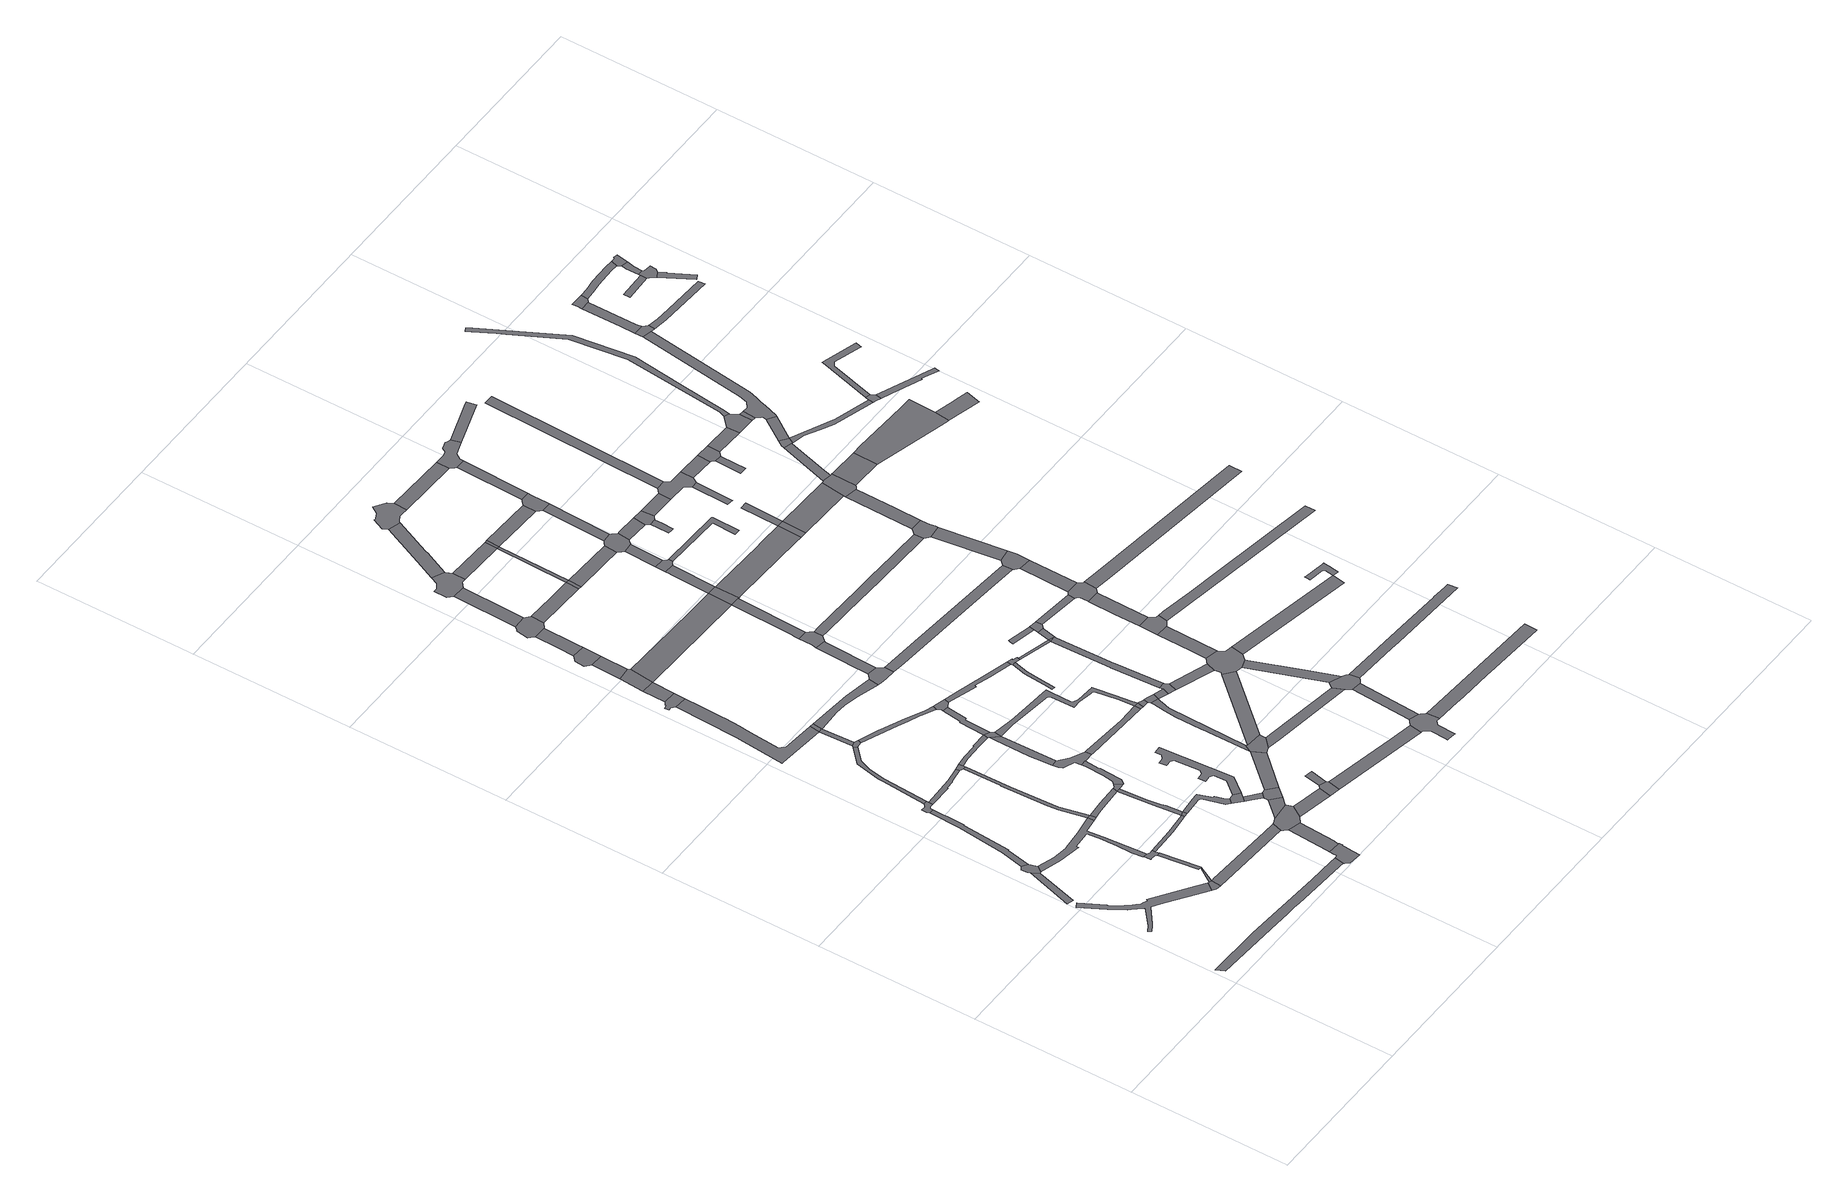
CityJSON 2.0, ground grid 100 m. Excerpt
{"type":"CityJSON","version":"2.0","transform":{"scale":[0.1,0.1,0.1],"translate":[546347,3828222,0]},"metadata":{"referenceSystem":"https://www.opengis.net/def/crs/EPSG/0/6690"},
"CityObjects":{
"road1":{"type":"Road","attributes":{"RoadStructureAttribute.sectionType":"1"},"geometry":[{"type":"MultiSurface","lod":"1","boundaries":[[[0,1,2,3,4]]]}]},
"road2":{"type":"Road","attributes":{"RoadStructureAttribute.sectionType":"1"},"geometry":[{"type":"MultiSurface","lod":"1","boundaries":[[[5,6,7,8,9,10,11,12,13,14,15,16,17,18,19,20,21,22,23,24,25,26,27,28,29,30,31,32,33,34,35,36,37,38,39,40,41,42,43,44]]]}]},
"road3":{"type":"Road","geometry":[{"type":"MultiSurface","lod":"1","boundaries":[[[45,46,47,0,4,48,49,50]]]}]},
"road4":{"type":"Road","attributes":{"RoadStructureAttribute.sectionType":"1"},"geometry":[{"type":"MultiSurface","lod":"1","boundaries":[[[51,52,53,54,55,56,57,58,59,60,61,62,63,64,65,66]]]}]},
"road5":{"type":"Road","attributes":{"RoadStructureAttribute.sectionType":"1"},"geometry":[{"type":"MultiSurface","lod":"1","boundaries":[[[67,68,69,45,50,70,71,72,73,74,75,76,77]]]}]},
"road6":{"type":"Road","geometry":[{"type":"MultiSurface","lod":"1","boundaries":[[[78,44,43,79,80,81,82]]]}]},
"road7":{"type":"Road","attributes":{"RoadStructureAttribute.sectionType":"1"},"geometry":[{"type":"MultiSurface","lod":"1","boundaries":[[[83,84,85,86,87,49,48,88,89,90,91,92,93,94,95,96,97,98,99,100,101,102,103]]]}]},
"road8":{"type":"Road","attributes":{"RoadStructureAttribute.sectionType":"1"},"geometry":[{"type":"MultiSurface","lod":"1","boundaries":[[[104,105,106,107,108,109,110,111,82,81]]]}]},
"road9":{"type":"Road","geometry":[{"type":"MultiSurface","lod":"1","boundaries":[[[112,113,114,115,116,117,67,77,118,119,120,121,122]]]}]},
"road10":{"type":"Road","geometry":[{"type":"MultiSurface","lod":"1","boundaries":[[[98,123,124,125,126,108,107,127,128,129,99]]]}]},
"road11":{"type":"Road","attributes":{"RoadStructureAttribute.sectionType":"1"},"geometry":[{"type":"MultiSurface","lod":"1","boundaries":[[[130,131,132,81,80,133,134,135,136]]]}]},
"road12":{"type":"Road","attributes":{"RoadStructureAttribute.sectionType":"1"},"geometry":[{"type":"MultiSurface","lod":"1","boundaries":[[[137,138,121,120,139,140,141,142,143]]]}]},
"road13":{"type":"Road","attributes":{"RoadStructureAttribute.sectionType":"1"},"geometry":[{"type":"MultiSurface","lod":"1","boundaries":[[[144,145,146,147,148,112,122,149,150,151,152]]]}]},
"road14":{"type":"Road","geometry":[{"type":"MultiSurface","lod":"1","boundaries":[[[103,102,153,154]]]}]},
"road15":{"type":"Road","attributes":{"RoadStructureAttribute.sectionType":"1"},"geometry":[{"type":"MultiSurface","lod":"1","boundaries":[[[155,156,128,127,157,158,159]]]}]},
"road16":{"type":"Road","attributes":{"RoadStructureAttribute.sectionType":"1"},"geometry":[{"type":"MultiSurface","lod":"1","boundaries":[[[160,161,162,163,164,165,166,167,103,154]]]}]},
"road17":{"type":"Road","geometry":[{"type":"MultiSurface","lod":"1","boundaries":[[[168,169,170,171,66,65,172,173,174,175,176,177,178,179,180]]]}]},
"road18":{"type":"Road","attributes":{"RoadStructureAttribute.sectionType":"1"},"geometry":[{"type":"MultiSurface","lod":"1","boundaries":[[[181,182,154,153,183,184,185]]]}]},
"road19":{"type":"Road","geometry":[{"type":"MultiSurface","lod":"1","boundaries":[[[186,137,143,163,162,187]]]}]},
"road20":{"type":"Road","attributes":{"RoadStructureAttribute.sectionType":"1"},"geometry":[{"type":"MultiSurface","lod":"1","boundaries":[[[188,189,190,191,192,193,194,195,196,197,198,199,200,201,202,203,204,205,206,207,208]]]}]},
"road21":{"type":"Road","geometry":[{"type":"MultiSurface","lod":"1","boundaries":[[[209,210,211,144,152,212,213]]]}]},
"road22":{"type":"Road","geometry":[{"type":"MultiSurface","lod":"1","boundaries":[[[214,155,159,215]]]}]},
"road23":{"type":"Road","geometry":[{"type":"MultiSurface","lod":"1","boundaries":[[[216,217,218,219,220,221,188,208,222]]]}]},
"road24":{"type":"Road","attributes":{"RoadStructureAttribute.sectionType":"1"},"geometry":[{"type":"MultiSurface","lod":"1","boundaries":[[[194,211,210,223]]]}]},
"road25":{"type":"Road","attributes":{"RoadStructureAttribute.sectionType":"1"},"geometry":[{"type":"MultiSurface","lod":"1","boundaries":[[[224,225,226,227,185,228,229,155,214]]]}]},
"road26":{"type":"Road","attributes":{"RoadStructureAttribute.sectionType":"1"},"geometry":[{"type":"MultiSurface","lod":"1","boundaries":[[[230,231,232,168,180,233,234,235]]]}]},
"road27":{"type":"Road","geometry":[{"type":"MultiSurface","lod":"1","boundaries":[[[195,194,223,236]]]}]},
"road28":{"type":"Road","attributes":{"RoadStructureAttribute.sectionType":"1"},"geometry":[{"type":"MultiSurface","lod":"1","boundaries":[[[237,216,222,238]]]}]},
"road29":{"type":"Road","attributes":{"RoadStructureAttribute.sectionType":"1"},"geometry":[{"type":"MultiSurface","lod":"1","boundaries":[[[239,240,241,242,243,244,245,214,215,246,247,248,249,250,251,252]]]}]},
"road30":{"type":"Road","geometry":[{"type":"MultiSurface","lod":"1","boundaries":[[[253,254,181,185,227,255,256]]]}]},
"road31":{"type":"Road","geometry":[{"type":"MultiSurface","lod":"1","boundaries":[[[257,258,259,237,238,260]]]}]},
"road32":{"type":"Road","geometry":[{"type":"MultiSurface","lod":"1","boundaries":[[[261,262,263,264,136,135,265,230,235,266,267,268]]]}]},
"road33":{"type":"Road","attributes":{"RoadStructureAttribute.sectionType":"1"},"geometry":[{"type":"MultiSurface","lod":"1","boundaries":[[[269,270,271,272,186,187,273,274,275]]]}]},
"road34":{"type":"Road","attributes":{"RoadStructureAttribute.sectionType":"1"},"geometry":[{"type":"MultiSurface","lod":"1","boundaries":[[[276,277,278,279,280,281,282,283,284,285,253,256]]]}]},
"road35":{"type":"Road","attributes":{"RoadStructureAttribute.sectionType":"1"},"geometry":[{"type":"MultiSurface","lod":"1","boundaries":[[[286,259,258,287]]]}]},
"road36":{"type":"Road","geometry":[{"type":"MultiSurface","lod":"1","boundaries":[[[288,252,251,289,290,291,292]]]}]},
"road37":{"type":"Road","attributes":{"RoadStructureAttribute.sectionType":"1"},"geometry":[{"type":"MultiSurface","lod":"1","boundaries":[[[293,262,261,294,295]]]}]},
"road38":{"type":"Road","geometry":[{"type":"MultiSurface","lod":"1","boundaries":[[[296,297,298,286,287,299]]]}]},
"road39":{"type":"Road","attributes":{"RoadStructureAttribute.sectionType":"1"},"geometry":[{"type":"MultiSurface","lod":"1","boundaries":[[[300,301,302,303,213,212,304,305,306,307,308,309]]]}]},
"road40":{"type":"Road","geometry":[{"type":"MultiSurface","lod":"1","boundaries":[[[310,311,312,313,314,315,316,317,282,281,318,319,320]]]}]},
"road41":{"type":"Road","attributes":{"RoadStructureAttribute.sectionType":"1"},"geometry":[{"type":"MultiSurface","lod":"1","boundaries":[[[321,322,323,324,312,311,325]]]}]},
"road42":{"type":"Road","attributes":{"RoadStructureAttribute.sectionType":"1"},"geometry":[{"type":"MultiSurface","lod":"1","boundaries":[[[291,290,326,327,328]]]}]},
"road43":{"type":"Road","attributes":{"RoadStructureAttribute.sectionType":"1"},"geometry":[{"type":"MultiSurface","lod":"1","boundaries":[[[329,236,223,330,331,332,333,334,335,336,337]]]}]},
"road44":{"type":"Road","geometry":[{"type":"MultiSurface","lod":"1","boundaries":[[[269,275,321,325,338,339,340,341]]]}]},
"road45":{"type":"Road","attributes":{"RoadStructureAttribute.sectionType":"1"},"geometry":[{"type":"MultiSurface","lod":"1","boundaries":[[[342,343,296,299,344,345,346]]]}]},
"road46":{"type":"Road","attributes":{"RoadStructureAttribute.sectionType":"1"},"geometry":[{"type":"MultiSurface","lod":"1","boundaries":[[[347,268,267,348,349]]]}]},
"road47":{"type":"Road","geometry":[{"type":"MultiSurface","lod":"1","boundaries":[[[350,351,328,327,352,293,295,353]]]}]},
"road48":{"type":"Road","attributes":{"RoadStructureAttribute.sectionType":"1"},"geometry":[{"type":"MultiSurface","lod":"1","boundaries":[[[354,355,356,269,341,357,358,359]]]}]},
"road49":{"type":"Road","geometry":[{"type":"MultiSurface","lod":"1","boundaries":[[[360,361,362,363,364,365,342,346,366,367]]]}]},
"road50":{"type":"Road","attributes":{"RoadStructureAttribute.sectionType":"1"},"geometry":[{"type":"MultiSurface","lod":"1","boundaries":[[[368,369,370,371,372,373,374,375,376,377,378,379,380,381,382,383,288,292]]]}]},
"road51":{"type":"Road","geometry":[{"type":"MultiSurface","lod":"1","boundaries":[[[384,349,348,385,386,387]]]}]},
"road52":{"type":"Road","geometry":[{"type":"MultiSurface","lod":"1","boundaries":[[[388,389,309,308,390,354,359,391,392]]]}]},
"road53":{"type":"Road","attributes":{"RoadStructureAttribute.sectionType":"1"},"geometry":[{"type":"MultiSurface","lod":"1","boundaries":[[[393,361,360,394,395]]]}]},
"road54":{"type":"Road","attributes":{"RoadStructureAttribute.sectionType":"1"},"geometry":[{"type":"MultiSurface","lod":"1","boundaries":[[[396,397,350,353,398]]]}]},
"road55":{"type":"Road","geometry":[{"type":"MultiSurface","lod":"1","boundaries":[[[399,400,401,384,387]]]}]},
"road56":{"type":"Road","attributes":{"function":"3","RoadStructureAttribute.sectionType":"1"},"geometry":[{"type":"MultiSurface","lod":"1","boundaries":[[[402,403,404,260,238,405,406,407,408]]]}]},
"road57":{"type":"Road","attributes":{"RoadStructureAttribute.sectionType":"1"},"geometry":[{"type":"MultiSurface","lod":"1","boundaries":[[[409,410,320,319,411,412,413]]]}]},
"road58":{"type":"Road","attributes":{"RoadStructureAttribute.sectionType":"1"},"geometry":[{"type":"MultiSurface","lod":"1","boundaries":[[[414,415,416,417,418,419,420,421,422,423,424,425,426,427,428,429,430,431,432,338,325,433,434,435,436,437,438,439,440,441,413,442]]]}]},
"road59":{"type":"Road","geometry":[{"type":"MultiSurface","lod":"1","boundaries":[[[443,444,445,446,447,393,395,448,449,450,451]]]}]},
"road60":{"type":"Road","geometry":[{"type":"MultiSurface","lod":"1","boundaries":[[[452,453,454,337,336,455,456,457,458,459,460,461,462]]]}]},
"road61":{"type":"Road","attributes":{"RoadStructureAttribute.sectionType":"1"},"geometry":[{"type":"MultiSurface","lod":"1","boundaries":[[[463,464,465,367,366,466,467]]]}]},
"road62":{"type":"Road","attributes":{"RoadStructureAttribute.sectionType":"1"},"geometry":[{"type":"MultiSurface","lod":"1","boundaries":[[[468,469,470,471,472,452,462,473,474]]]}]},
"road63":{"type":"Road","geometry":[{"type":"MultiSurface","lod":"1","boundaries":[[[475,476,396,398,477,478,479,480,481,482,483]]]}]},
"road64":{"type":"Road","attributes":{"RoadStructureAttribute.sectionType":"1"},"geometry":[{"type":"MultiSurface","lod":"1","boundaries":[[[484,485,392,391,486,487,488,489,490]]]}]},
"road65":{"type":"Road","attributes":{"RoadStructureAttribute.sectionType":"1"},"geometry":[{"type":"MultiSurface","lod":"1","boundaries":[[[491,492,493,494,495,496,497,396,476,498,499,500,501]]]}]},
"road66":{"type":"Road","geometry":[{"type":"MultiSurface","lod":"1","boundaries":[[[502,503,468,474,504,505,506,507,508,509,510]]]}]},
"road67":{"type":"Road","attributes":{"RoadStructureAttribute.sectionType":"1"},"geometry":[{"type":"MultiSurface","lod":"1","boundaries":[[[511,386,385,512,513]]]}]},
"road68":{"type":"Road","geometry":[{"type":"MultiSurface","lod":"1","boundaries":[[[467,466,514,515]]]}]},
"road69":{"type":"Road","geometry":[{"type":"MultiSurface","lod":"1","boundaries":[[[413,412,516,442]]]}]},
"road70":{"type":"Road","attributes":{"RoadStructureAttribute.sectionType":"1"},"geometry":[{"type":"MultiSurface","lod":"1","boundaries":[[[517,518,443,451,519,520,521,522]]]}]},
"road71":{"type":"Road","attributes":{"RoadStructureAttribute.sectionType":"1"},"geometry":[{"type":"MultiSurface","lod":"1","boundaries":[[[523,450,449,524,525,526]]]}]},
"road72":{"type":"Road","attributes":{"RoadStructureAttribute.sectionType":"1"},"geometry":[{"type":"MultiSurface","lod":"1","boundaries":[[[527,442,516,528,529,530]]]}]},
"road73":{"type":"Road","attributes":{"RoadStructureAttribute.sectionType":"1"},"geometry":[{"type":"MultiSurface","lod":"1","boundaries":[[[531,532,533,534,535,536,537,538,539,540]]]}]},
"road74":{"type":"Road","attributes":{"RoadStructureAttribute.sectionType":"1"},"geometry":[{"type":"MultiSurface","lod":"1","boundaries":[[[407,541,542,502,510,543]]]}]},
"road75":{"type":"Road","geometry":[{"type":"MultiSurface","lod":"1","boundaries":[[[544,530,529,491,501,545]]]}]},
"road76":{"type":"Road","attributes":{"RoadStructureAttribute.sectionType":"1"},"geometry":[{"type":"MultiSurface","lod":"1","boundaries":[[[525,467,515,546]]]}]},
"road77":{"type":"Road","attributes":{"RoadStructureAttribute.sectionType":"1"},"geometry":[{"type":"MultiSurface","lod":"1","boundaries":[[[545,501,547,548]]]}]},
"road78":{"type":"Road","geometry":[{"type":"MultiSurface","lod":"1","boundaries":[[[549,550,551,490,489,540,539,552,553]]]}]},
"road79":{"type":"Road","attributes":{"RoadStructureAttribute.sectionType":"1"},"geometry":[{"type":"MultiSurface","lod":"1","boundaries":[[[554,483,482,555]]]}]},
"road80":{"type":"Road","geometry":[{"type":"MultiSurface","lod":"1","boundaries":[[[408,407,543,556,557]]]}]},
"road81":{"type":"Road","attributes":{"RoadStructureAttribute.sectionType":"1"},"geometry":[{"type":"MultiSurface","lod":"1","boundaries":[[[515,514,558,559,560,561]]]}]},
"road82":{"type":"Road","geometry":[{"type":"MultiSurface","lod":"1","boundaries":[[[526,525,546,562]]]}]},
"road83":{"type":"Road","geometry":[{"type":"MultiSurface","lod":"1","boundaries":[[[563,564,548,547,565,566]]]}]},
"road84":{"type":"Road","attributes":{"RoadStructureAttribute.sectionType":"1"},"geometry":[{"type":"MultiSurface","lod":"1","boundaries":[[[567,480,479,568,569,570,571]]]}]},
"road85":{"type":"Road","geometry":[{"type":"MultiSurface","lod":"1","boundaries":[[[572,573,574,575,576,577,517,522,578,579,580,581,582,583,584]]]}]},
"road86":{"type":"Road","attributes":{"RoadStructureAttribute.sectionType":"1"},"geometry":[{"type":"MultiSurface","lod":"1","boundaries":[[[585,586,587,408,557,588]]]}]},
"road87":{"type":"Road","attributes":{"RoadStructureAttribute.sectionType":"1"},"geometry":[{"type":"MultiSurface","lod":"1","boundaries":[[[553,552,589,590]]]}]},
"road88":{"type":"Road","attributes":{"RoadStructureAttribute.sectionType":"1"},"geometry":[{"type":"MultiSurface","lod":"1","boundaries":[[[591,592,593,594,595,589,596,597,598,564,563]]]}]},
"road89":{"type":"Road","geometry":[{"type":"MultiSurface","lod":"1","boundaries":[[[599,585,588,600,601,602,603,604,605,606]]]}]},
"road90":{"type":"Road","attributes":{"RoadStructureAttribute.sectionType":"1"},"geometry":[{"type":"MultiSurface","lod":"1","boundaries":[[[566,565,607,608]]]}]},
"road91":{"type":"Road","geometry":[{"type":"MultiSurface","lod":"1","boundaries":[[[609,610,611,513,512,612,613,614,615,616,617,618,619,620,621,622,623,624,625,626,627,628,629]]]}]},
"road92":{"type":"Road","attributes":{"RoadStructureAttribute.sectionType":"1"},"geometry":[{"type":"MultiSurface","lod":"1","boundaries":[[[630,631,599,606]]]}]},
"road93":{"type":"Road","attributes":{"RoadStructureAttribute.sectionType":"1"},"geometry":[{"type":"MultiSurface","lod":"1","boundaries":[[[562,546,632,633,634,635,636]]]}]},
"road94":{"type":"Road","geometry":[{"type":"MultiSurface","lod":"1","boundaries":[[[637,638,639,640,641]]]}]},
"road95":{"type":"Road","attributes":{"RoadStructureAttribute.sectionType":"1"},"geometry":[{"type":"MultiSurface","lod":"1","boundaries":[[[642,643,459,458,644,645,646,647]]]}]},
"road96":{"type":"Road","geometry":[{"type":"MultiSurface","lod":"1","boundaries":[[[590,589,595]]]}]},
"road97":{"type":"Road","geometry":[{"type":"MultiSurface","lod":"1","boundaries":[[[648,649,650,651,652,653,561,560,654,655,631,630,656,657,658,659,660]]]}]},
"road98":{"type":"Road","attributes":{"RoadStructureAttribute.sectionType":"1"},"geometry":[{"type":"MultiSurface","lod":"1","boundaries":[[[661,590,595,662,663,664]]]}]},
"road99":{"type":"Road","attributes":{"RoadStructureAttribute.sectionType":"1"},"geometry":[{"type":"MultiSurface","lod":"1","boundaries":[[[665,609,629,666]]]}]},
"road100":{"type":"Road","geometry":[{"type":"MultiSurface","lod":"1","boundaries":[[[667,668,641,640,669,661,664,670,671]]]}]},
"road101":{"type":"Road","attributes":{"function":"3","RoadStructureAttribute.sectionType":"1"},"geometry":[{"type":"MultiSurface","lod":"1","boundaries":[[[672,673,674,675,676,677,678,557,556,679,680,681,682,683]]]}]},
"road102":{"type":"Road","attributes":{"RoadStructureAttribute.sectionType":"1"},"geometry":[{"type":"MultiSurface","lod":"1","boundaries":[[[684,685,686,687,688,689,507,506,690,691,692,693,694,695]]]}]},
"road103":{"type":"Road","attributes":{"RoadStructureAttribute.sectionType":"1"},"geometry":[{"type":"MultiSurface","lod":"1","boundaries":[[[696,697,698,652,651,699,700]]]}]},
"road104":{"type":"Road","geometry":[{"type":"MultiSurface","lod":"1","boundaries":[[[701,608,607,702,703,554,555,704,705,706,707,708,709,710,711,712,713]]]}]},
"road105":{"type":"Road","attributes":{"RoadStructureAttribute.sectionType":"1"},"geometry":[{"type":"MultiSurface","lod":"1","boundaries":[[[583,582,714,715]]]}]},
"road106":{"type":"Road","attributes":{"RoadStructureAttribute.sectionType":"1"},"geometry":[{"type":"MultiSurface","lod":"1","boundaries":[[[716,717,706,705,718,719,720]]]}]},
"road107":{"type":"Road","geometry":[{"type":"MultiSurface","lod":"1","boundaries":[[[719,721,722,571,570,723,724,665,666,725,726,727,728,729,730,720]]]}]},
"road108":{"type":"Road","attributes":{"RoadStructureAttribute.sectionType":"1"},"geometry":[{"type":"MultiSurface","lod":"1","boundaries":[[[731,732,733,734,735,736,737,603,602]]]}]},
"road109":{"type":"Road","attributes":{"RoadStructureAttribute.sectionType":"1"},"geometry":[{"type":"MultiSurface","lod":"1","boundaries":[[[738,660,659,739,740]]]}]},
"road110":{"type":"Road","geometry":[{"type":"MultiSurface","lod":"1","boundaries":[[[741,742,636,635,743,696,700,744,745,746,747]]]}]},
"road111":{"type":"Road","attributes":{"RoadStructureAttribute.sectionType":"1"},"geometry":[{"type":"MultiSurface","lod":"1","boundaries":[[[748,749,701,713,750,751]]]}]},
"road112":{"type":"Road","geometry":[{"type":"MultiSurface","lod":"1","boundaries":[[[752,753,754,755,756,757,758]]]}]},
"road113":{"type":"Road","attributes":{"RoadStructureAttribute.sectionType":"1"},"geometry":[{"type":"MultiSurface","lod":"1","boundaries":[[[671,670,759,760]]]}]},
"road114":{"type":"Road","geometry":[{"type":"MultiSurface","lod":"1","boundaries":[[[740,739,761,758,757,762,763,764]]]}]},
"road115":{"type":"Road","geometry":[{"type":"MultiSurface","lod":"1","boundaries":[[[765,748,751,766,767,768,769,770,771]]]}]},
"road116":{"type":"Road","attributes":{"RoadStructureAttribute.sectionType":"1"},"geometry":[{"type":"MultiSurface","lod":"1","boundaries":[[[772,773,741,747,774]]]}]},
"road117":{"type":"Road","attributes":{"RoadStructureAttribute.sectionType":"1"},"geometry":[{"type":"MultiSurface","lod":"1","boundaries":[[[775,776,777,765,771,778,779]]]}]},
"road118":{"type":"Road","attributes":{"RoadStructureAttribute.sectionType":"1"},"geometry":[{"type":"MultiSurface","lod":"1","boundaries":[[[764,763,780,781]]]}]},
"road119":{"type":"Road","geometry":[{"type":"MultiSurface","lod":"1","boundaries":[[[782,783,760,759,784,785,786,775,779,787,788,789,790,791]]]}]},
"road120":{"type":"Road","geometry":[{"type":"MultiSurface","lod":"1","boundaries":[[[683,682,792,793]]]}]},
"road121":{"type":"Road","geometry":[{"type":"MultiSurface","lod":"1","boundaries":[[[794,795,796,797,798,799,715,714,800,772,774,801,802,803,804,805,806]]]}]},
"road122":{"type":"Road","attributes":{"RoadStructureAttribute.sectionType":"1"},"geometry":[{"type":"MultiSurface","lod":"1","boundaries":[[[626,625,807,808,809,810,811,812,813,814]]]}]},
"road123":{"type":"Road","attributes":{"RoadStructureAttribute.sectionType":"1"},"geometry":[{"type":"MultiSurface","lod":"1","boundaries":[[[815,816,683,793]]]}]},
"road124":{"type":"Road","attributes":{"RoadStructureAttribute.sectionType":"1"},"geometry":[{"type":"MultiSurface","lod":"1","boundaries":[[[817,782,791,818]]]}]},
"road125":{"type":"Road","geometry":[{"type":"MultiSurface","lod":"1","boundaries":[[[819,820,821,822,823,647,646,824,817,818]]]}]},
"road126":{"type":"Road","geometry":[{"type":"MultiSurface","lod":"1","boundaries":[[[825,826,827,828,781,780,829,830,831,832,833]]]}]},
"road127":{"type":"Road","attributes":{"RoadStructureAttribute.sectionType":"1"},"geometry":[{"type":"MultiSurface","lod":"1","boundaries":[[[830,834,835,836,837,831]]]}]},
"road128":{"type":"Road","attributes":{"RoadStructureAttribute.sectionType":"1"},"geometry":[{"type":"MultiSurface","lod":"1","boundaries":[[[709,708,838,839]]]}]},
"road129":{"type":"Road","attributes":{"RoadStructureAttribute.sectionType":"1"},"geometry":[{"type":"MultiSurface","lod":"1","boundaries":[[[840,841,822,821]]]}]},
"road130":{"type":"Road","attributes":{"function":"3","RoadStructureAttribute.sectionType":"1"},"geometry":[{"type":"MultiSurface","lod":"1","boundaries":[[[793,792,842,843]]]}]},
"road131":{"type":"Road","geometry":[{"type":"MultiSurface","lod":"1","boundaries":[[[844,845,695,694,846,841,840,847,848,849]]]}]},
"road132":{"type":"Road","attributes":{"RoadStructureAttribute.sectionType":"1"},"geometry":[{"type":"MultiSurface","lod":"1","boundaries":[[[850,851,852,853,728,727,854,855,856,857,858]]]}]},
"road133":{"type":"Road","attributes":{"RoadStructureAttribute.sectionType":"1"},"geometry":[{"type":"MultiSurface","lod":"1","boundaries":[[[859,860,806,805,861]]]}]},
"road134":{"type":"Road","attributes":{"RoadStructureAttribute.sectionType":"1"},"geometry":[{"type":"MultiSurface","lod":"1","boundaries":[[[862,844,849,863,864]]]}]},
"road135":{"type":"Road","attributes":{"RoadStructureAttribute.sectionType":"1"},"geometry":[{"type":"MultiSurface","lod":"1","boundaries":[[[865,827,826,866]]]}]},
"road136":{"type":"Road","attributes":{"RoadStructureAttribute.sectionType":"1"},"geometry":[{"type":"MultiSurface","lod":"1","boundaries":[[[833,832,867,868]]]}]},
"road137":{"type":"Road","geometry":[{"type":"MultiSurface","lod":"1","boundaries":[[[869,870,871,872,873]]]}]},
"road138":{"type":"Road","geometry":[{"type":"MultiSurface","lod":"1","boundaries":[[[874,875,843,842,862,864,876,877,878,879,880,881]]]}]},
"road139":{"type":"Road","geometry":[{"type":"MultiSurface","lod":"1","boundaries":[[[868,867,882,869,873,883,884,885]]]}]},
"road140":{"type":"Road","attributes":{"RoadStructureAttribute.sectionType":"1"},"geometry":[{"type":"MultiSurface","lod":"1","boundaries":[[[886,887,888,768,767,889,890]]]}]},
"road141":{"type":"Road","geometry":[{"type":"MultiSurface","lod":"1","boundaries":[[[891,892,893,894,895,896,897,898,899,900,901,902,839,903]]]}]},
"road142":{"type":"Road","attributes":{"RoadStructureAttribute.sectionType":"1"},"geometry":[{"type":"MultiSurface","lod":"1","boundaries":[[[904,874,881,905,906,907,908]]]}]},
"road143":{"type":"Road","attributes":{"function":"3","RoadStructureAttribute.sectionType":"1"},"geometry":[{"type":"MultiSurface","lod":"1","boundaries":[[[909,878,877,910,911,912]]]}]},
"road144":{"type":"Road","attributes":{"RoadStructureAttribute.sectionType":"1"},"geometry":[{"type":"MultiSurface","lod":"1","boundaries":[[[885,884,913,914]]]}]},
"road145":{"type":"Road","attributes":{"RoadStructureAttribute.sectionType":"1"},"geometry":[{"type":"MultiSurface","lod":"1","boundaries":[[[915,788,787,916,917,918]]]}]},
"road146":{"type":"Road","geometry":[{"type":"MultiSurface","lod":"1","boundaries":[[[919,920,904,908,921,922,923]]]}]},
"road147":{"type":"Road","geometry":[{"type":"MultiSurface","lod":"1","boundaries":[[[924,925,914,913,926,927,928,929,930]]]}]},
"road148":{"type":"Road","attributes":{"RoadStructureAttribute.sectionType":"1"},"geometry":[{"type":"MultiSurface","lod":"1","boundaries":[[[931,919,923,932]]]}]},
"road149":{"type":"Road","geometry":[{"type":"MultiSurface","lod":"1","boundaries":[[[928,927,933,934]]]}]},
"road150":{"type":"Road","attributes":{"RoadStructureAttribute.sectionType":"1"},"geometry":[{"type":"MultiSurface","lod":"1","boundaries":[[[935,936,923,922,937,938,939,940,941,942]]]}]},
"road151":{"type":"Road","geometry":[{"type":"MultiSurface","lod":"1","boundaries":[[[943,944,945,946,912,911,947,948,949,950,951,952,953]]]}]},
"road152":{"type":"Road","attributes":{"RoadStructureAttribute.sectionType":"1"},"geometry":[{"type":"MultiSurface","lod":"1","boundaries":[[[954,955,956,957,958,959,960,961,962,963,964,965,966,924,930]]]}]},
"road153":{"type":"Road","attributes":{"RoadStructureAttribute.sectionType":"1"},"geometry":[{"type":"MultiSurface","lod":"1","boundaries":[[[967,968,969,970,934,933,971,972,931,932,973,974,975,976,977,978]]]}]},
"road154":{"type":"Road","geometry":[{"type":"MultiSurface","lod":"1","boundaries":[[[979,942,941,980,981,982,983,984,985,986]]]}]},
"road155":{"type":"Road","attributes":{"RoadStructureAttribute.sectionType":"1"},"geometry":[{"type":"MultiSurface","lod":"1","boundaries":[[[987,988,950,949,989,990]]]}]},
"road156":{"type":"Road","geometry":[{"type":"MultiSurface","lod":"1","boundaries":[[[991,967,978,992,993,994]]]}]},
"road157":{"type":"Road","attributes":{"RoadStructureAttribute.sectionType":"1"},"geometry":[{"type":"MultiSurface","lod":"1","boundaries":[[[995,983,982,996,997,998,999,1000,1001]]]}]},
"road158":{"type":"Road","attributes":{"RoadStructureAttribute.sectionType":"1"},"geometry":[{"type":"MultiSurface","lod":"1","boundaries":[[[1002,1003,991,994,1004,1005]]]}]},
"road159":{"type":"Road","attributes":{"RoadStructureAttribute.sectionType":"1"},"geometry":[{"type":"MultiSurface","lod":"1","boundaries":[[[1006,1007,1008,979,986,1009,1010,1011,1012,1013,1014,1015]]]}]},
"road160":{"type":"Road","geometry":[{"type":"MultiSurface","lod":"1","boundaries":[[[1016,1017,1002,1005,1018,1019,1020]]]}]},
"road161":{"type":"Road","attributes":{"RoadStructureAttribute.sectionType":"1"},"geometry":[{"type":"MultiSurface","lod":"1","boundaries":[[[1021,1022,993,992,1023,1024,1025]]]}]},
"road162":{"type":"Road","attributes":{"RoadStructureAttribute.sectionType":"1"},"geometry":[{"type":"MultiSurface","lod":"1","boundaries":[[[1026,1027,1028,1029,1019,1018,1030,1031,1032,1033,1034]]]}]},
"road163":{"type":"Road","geometry":[{"type":"MultiSurface","lod":"1","boundaries":[[[1035,1036,1037,1038]]]}]},
"road164":{"type":"Road","geometry":[{"type":"MultiSurface","lod":"1","boundaries":[[[1039,1035,1038,1040,1041,1042,1043,1044,1045,1046,1047,1048,1049,1050]]]}]},
"road165":{"type":"Road","attributes":{"RoadStructureAttribute.sectionType":"1"},"geometry":[{"type":"MultiSurface","lod":"1","boundaries":[[[1051,1052,1039,1050,1053,1054]]]}]},
"road166":{"type":"Road","attributes":{"RoadStructureAttribute.sectionType":"1"},"geometry":[{"type":"MultiSurface","lod":"1","boundaries":[[[1055,1056,1042,1041,1057,1058]]]}]},
"road167":{"type":"Road","geometry":[{"type":"MultiSurface","lod":"1","boundaries":[[[1059,1060,1061,1062,1063,1034,1033,1051,1054,1064]]]}]}
},
"vertices":[
[94,1375,0],[62,1267,0],[5,1081,0],[45,1070,0],[118,1332,0],
[499,588,0],[268,751,0],[263,739,0],[240,749,0],[225,755,0],[215,764,0],[204,775,0],[192,788,0],[181,801,0],[172,811,0],[165,820,0],[153,836,0],[139,856,0],[128,872,0],[114,897,0],[117,904,0],[39,1045,0],[9,1028,0],[50,956,0],[91,881,0],[93,877,0],[94,876,0],[135,809,0],[147,791,0],[175,760,0],[181,753,0],[206,723,0],[210,719,0],[104,631,0],[67,610,0],[79,591,0],[114,612,0],[128,622,0],[231,699,0],[234,702,0],[280,669,0],[351,620,0],[405,581,0],[518,501,0],[553,550,0],
[107,1444,0],[83,1430,0],[88,1390,0],[129,1336,0],[156,1373,0],[140,1421,0],
[1050,95,0],[885,105,0],[371,139,0],[25,147,0],[50,99,0],[445,75,0],[502,72,0],[547,69,0],[598,66,0],[600,66,0],[654,63,0],[694,60,0],[741,57,0],[1050,39,0],[1079,36,0],[1088,93,0],
[177,2075,0],[167,1879,0],[138,1583,0],[168,1569,0],[175,1569,0],[186,1754,0],[196,1872,0],[200,1873,0],[205,1985,0],[202,2013,0],[204,2074,0],
[563,546,0],[541,484,0],[574,482,0],[578,543,0],[565,548,0],
[523,1343,0],[487,1338,0],[361,1327,0],[352,1323,0],[262,1336,0],[261,1296,0],[397,1272,0],[396,1285,0],[498,1294,0],[506,1291,0],[517,1202,0],[519,1167,0],[521,1109,0],[520,1013,0],[527,946,0],[533,946,0],[555,943,0],[536,1208,0],[526,1307,0],[615,1318,0],[610,1357,0],
[632,644,0],[633,650,0],[634,650,0],[600,890,0],[580,887,0],[613,647,0],[625,649,0],[625,641,0],
[216,2138,0],[206,2129,0],[202,2125,0],[198,2121,0],[171,2123,0],[168,2091,0],[205,2092,0],[215,2100,0],[237,2099,0],[237,2124,0],[238,2137,0],
[535,903,0],[535,901,0],[539,901,0],[567,900,0],[596,915,0],[595,933,0],[573,933,0],
[1045,516,0],[594,542,0],[593,542,0],[801,468,0],[1046,456,0],[1104,451,0],[1120,511,0],
[529,2146,0],[436,2133,0],[385,2099,0],[386,2105,0],[433,2106,0],[439,2110,0],[532,2123,0],
[363,2692,0],[271,2603,0],[253,2525,0],[238,2447,0],[237,2413,0],[256,2421,0],[273,2526,0],[301,2597,0],[381,2673,0],
[639,1321,0],[635,1356,0],
[906,952,0],[761,939,0],[775,921,0],[891,933,0],[908,934,0],
[594,1533,0],[576,1830,0],[571,2112,0],[553,2112,0],[559,1878,0],[556,1877,0],[567,1583,0],[575,1517,0],
[1112,143,0],[1110,120,0],[1109,98,0],[1094,93,0],[1084,29,0],[1101,6,0],[1181,0,0],[1188,85,0],[1188,91,0],[1190,115,0],[1193,115,0],[1194,137,0],[1190,138,0],
[874,1369,0],[742,1364,0],[676,1326,0],[745,1332,0],[865,1338,0],
[567,2152,0],[571,2126,0],
[96,3643,0],[81,3250,0],[54,2962,0],[51,2937,0],[66,2936,0],[362,2909,0],[362,2907,0],[368,2970,0],[165,2989,0],[157,2999,0],[151,3006,0],[139,3020,0],[138,3021,0],[154,3210,0],[159,3251,0],[163,3286,0],[167,3380,0],[167,3407,0],[171,3532,0],[172,3558,0],[175,3641,0],
[400,2708,0],[398,2709,0],[371,2699,0],[416,2678,0],[424,2699,0],
[931,963,0],[933,937,0],
[94,3715,0],[78,3703,0],[78,3696,0],[54,3689,0],[56,3663,0],[74,3664,0],[178,3712,0],
[387,2907,0],
[921,1064,0],[912,1090,0],[900,1170,0],[888,1339,0],[888,1092,0],[895,1042,0],
[1129,419,0],[1130,418,0],[1114,167,0],[1192,162,0],[1193,171,0],[1207,398,0],
[393,2967,0],
[98,3857,0],[183,3854,0],
[1139,828,0],[1120,889,0],[1116,888,0],[1113,888,0],[1084,975,0],[1068,974,0],[1041,972,0],[966,939,0],[1041,943,0],[1052,944,0],[1067,933,0],[1105,804,0],[1127,784,0],[1153,810,0],
[900,1385,0],[884,1369,0],[897,1340,0],[932,1342,0],
[193,4012,0],[189,4018,0],[108,4010,0],[200,4004,0],
[1277,537,0],[1163,528,0],[1161,528,0],[1139,518,0],[1112,440,0],[1241,423,0],[1243,425,0],[1290,497,0],
[829,2169,0],[729,2167,0],[727,2162,0],[630,2161,0],[628,2137,0],[743,2138,0],[822,2138,0],
[942,1355,0],[953,1371,0],[953,1384,0],[962,1513,0],[958,1518,0],[965,1609,0],[928,1607,0],[930,1576,0],[925,1467,0],[916,1401,0],
[115,4194,0],[195,4191,0],
[1186,814,0],[1153,760,0],[1179,737,0],[1203,763,0],[1221,785,0],
[1258,634,0],[1276,538,0],[1316,582,0],
[117,4313,0],[88,4285,0],[82,4224,0],[198,4308,0],
[814,2529,0],[704,2582,0],[560,2648,0],[550,2651,0],[631,2587,0],[693,2559,0],[759,2530,0],[774,2523,0],[851,2486,0],[861,2513,0],
[940,1689,0],[879,1737,0],[840,1734,0],[843,1699,0],[854,1677,0],[854,1676,0],[867,1671,0],[925,1651,0],[966,1609,0],[1024,1608,0],[1022,1648,0],
[829,2131,0],[829,2093,0],[830,1873,0],[832,1833,0],[872,2085,0],
[1210,709,0],[1259,664,0],[1287,692,0],
[668,2941,0],[395,2908,0],[530,2913,0],[570,2910,0],[605,2906,0],[650,2898,0],[701,2884,0],[835,2846,0],[842,2910,0],
[878,2130,0],[877,2131,0],[867,2146,0],[864,2149,0],
[125,4562,0],[121,4417,0],[199,4350,0],[200,4388,0],[206,4561,0],
[1320,491,0],[1469,380,0],[1484,458,0],
[1312,694,0],[1311,694,0],[1258,636,0],[1370,642,0],
[862,2449,0],[844,2328,0],[839,2328,0],[869,2313,0],[882,2315,0],[899,2444,0],
[209,4696,0],[128,4693,0],[112,4673,0],[108,4673,0],[95,4594,0],[106,4583,0],[238,4587,0],[240,4669,0],
[1303,886,0],[1269,1339,0],[1224,1336,0],[1227,1297,0],[1207,1278,0],[1172,1274,0],[1177,1230,0],[1212,1233,0],[1233,1219,0],[1245,1061,0],[1227,1039,0],[1188,1036,0],[1191,991,0],[1230,994,0],[1251,981,0],[1257,900,0],
[1501,473,0],[1536,367,0],[1552,445,0],[1545,456,0],
[920,2496,0],[870,2510,0],[864,2463,0],[930,2462,0],[938,2492,0],
[142,5094,0],[213,4812,0],[222,5090,0],
[1513,920,0],[1502,908,0],[1551,843,0],
[1566,565,0],[1543,570,0],[1521,574,0],
[695,3989,0],[636,3991,0],[568,3993,0],[193,3854,0],[899,3833,0],[909,3833,0],[913,3983,0],
[1328,1624,0],[1034,1647,0],[1035,1607,0],[1458,1585,0],[1460,1624,0],
[1481,1655,0],[1466,1763,0],[1452,1874,0],[1451,1884,0],[1450,1892,0],[1447,1892,0],[1427,1894,0],[1421,1894,0],[1373,1897,0],[1336,1900,0],[1308,1911,0],[1298,1922,0],[1297,2051,0],[1297,2056,0],[1300,2083,0],[1271,2086,0],[1164,2095,0],[1030,2106,0],[991,2110,0],[982,2081,0],[1261,2047,0],[1268,2035,0],[1272,1885,0],[1319,1886,0],[1411,1871,0],[1419,1870,0],[1429,1860,0],[1451,1725,0],[1486,1623,0],
[192,5272,0],[171,5226,0],[135,5203,0],[114,5204,0],[111,5122,0],[254,5118,0],[280,5117,0],[283,5198,0],[265,5239,0],
[875,2937,0],[865,2929,0],[851,2917,0],[847,2844,0],[856,2842,0],[897,2837,0],[962,2832,0],[963,2891,0],[954,2903,0],[945,2914,0],[935,2926,0],
[554,4658,0],[550,4658,0],[416,4663,0],[557,4576,0],[560,4658,0],
[886,3278,0],[883,3258,0],[882,3244,0],[879,3089,0],[878,3064,0],[948,3259,0],[950,3268,0],
[1541,963,0],[1538,967,0],[1569,849,0],[1588,856,0],[1589,856,0],[1643,910,0],[1644,918,0],[1647,950,0],[1545,958,0],
[1192,2421,0],[1026,2468,0],[1112,2407,0],[1115,2417,0],[1217,2387,0],[1355,2347,0],[1362,2374,0],
[1529,1564,0],[1527,1546,0],[1516,1470,0],[1509,1398,0],[1510,1229,0],[1510,1227,0],[1513,951,0],[1547,1466,0],[1562,1517,0],[1567,1533,0],[1572,1551,0],
[893,3392,0],[891,3308,0],[956,3274,0],[970,3288,0],[980,3298,0],[981,3356,0],[972,3368,0],[967,3373,0],[953,3390,0],
[2009,353,0],[2141,247,0],[2152,325,0],
[577,4575,0],[580,4657,0],
[1478,1584,0],
[370,5668,0],[252,5405,0],[325,5373,0],[334,5392,0],[344,5415,0],[446,5644,0],
[478,5191,0],[567,5108,0],[573,5108,0],[575,5188,0],
[1520,1612,0],[1514,1582,0],[1518,1582,0],[1523,1611,0],
[1337,2246,0],[1323,2087,0],[1323,2084,0],[1321,2058,0],[1340,2055,0],[1343,2082,0],[1350,2166,0],[1359,2249,0],[1384,2337,0],[1359,2335,0],
[895,3444,0],[894,3417,0],[969,3832,0],
[1551,1602,0],[1588,1590,0],
[587,5107,0],
[1635,1529,0],[1650,1570,0],
[1420,2349,0],[1391,2358,0],[1393,2365,0],[1414,2328,0],[1417,2341,0],
[1918,1375,0],[1978,1322,0],
[974,3831,0],[974,3982,0],
[771,4568,0],[795,4567,0],[900,4563,0],[907,4645,0],
[590,5188,0],
[1689,1593,0],[1648,1591,0],[1681,1512,0],[1700,1565,0],
[1696,902,0],[1687,841,0],[1996,795,0],[2186,767,0],[2157,832,0],
[467,5835,0],[436,5788,0],[403,5774,0],[396,5771,0],[390,5773,0],[356,5701,0],[450,5653,0],[454,5656,0],[485,5675,0],[508,5674,0],[549,5672,0],[552,5754,0],[535,5789,0],
[923,4265,0],[922,4244,0],[921,4231,0],[984,4263,0],
[1620,2268,0],[1622,2285,0],
[1670,1895,0],[1669,1897,0],[1668,1923,0],[1660,2260,0],[1660,2271,0],[1629,1896,0],[1629,1893,0],[1630,1884,0],
[925,4330,0],[997,4272,0],[1005,4277,0],[1008,4279,0],[1008,4304,0],[1006,4306,0],[1005,4307,0],[986,4328,0],
[1920,1426,0],[1940,1483,0],
[2185,354,0],[2175,345,0],[2154,326,0],[2147,246,0],[2167,223,0],[2176,212,0],[2171,108,0],[2171,107,0],[2171,106,0],[2170,98,0],[2178,97,0],[2219,91,0],[2229,91,0],[2236,207,0],[2247,216,0],[2258,226,0],[2281,224,0],[2276,304,0],[2274,306,0],[2254,326,0],[2245,335,0],
[993,4535,0],[932,4532,0],
[589,5107,0],[600,5107,0],[683,5104,0],[922,5096,0],[922,5177,0],
[1501,2459,0],[1497,2442,0],[1493,2424,0],[1644,2390,0],[1649,2423,0],
[1217,2870,0],[1022,2887,0],[1023,2827,0],[1752,2762,0],[1963,2744,0],[1960,2805,0],
[1013,4651,0],[1004,4661,0],[995,4672,0],[994,4673,0],[937,4669,0],[927,4662,0],[920,4544,0],[925,4538,0],[1000,4544,0],[1006,4551,0],[1010,4556,0],[1015,4561,0],[1025,4638,0],
[1641,2362,0],[1664,2286,0],[1679,2353,0],[1680,2358,0],
[2209,732,0],[2269,724,0],
[1655,2424,0],[1652,2424,0],[1647,2389,0],[1702,2378,0],[1698,2419,0],
[1398,3968,0],[1389,3968,0],[1385,3968,0],[1376,3968,0],[1360,3968,0],[1011,3979,0],[983,3981,0],[985,3831,0],[1013,3830,0],[1498,3815,0],[1540,3813,0],[1545,3963,0],
[1561,3337,0],[1531,3338,0],[1371,3343,0],[1369,3343,0],[1150,3351,0],[1017,3355,0],[1018,3296,0],[1337,3285,0],[1376,3284,0],[1852,3268,0],[1896,3266,0],[1894,3327,0],
[950,5068,0],[944,4885,0],[944,4883,0],[1002,4899,0],[1008,5066,0],
[1973,1511,0],[1923,1410,0],[1928,1386,0],[2001,1318,0],[2020,1314,0],[2077,1334,0],[2090,1350,0],[2104,1367,0],[2119,1446,0],[2079,1454,0],[2057,1478,0],[2053,1483,0],[2053,1496,0],
[935,5660,0],[938,5742,0],
[2191,1028,0],[2081,1321,0],[2025,1300,0],[2185,865,0],[2260,837,0],
[2178,857,0],[2164,841,0],[2195,753,0],[2200,746,0],[2279,732,0],[2292,741,0],[2303,750,0],[2293,812,0],[2280,822,0],[2274,826,0],
[1371,4265,0],[1365,4118,0],[1383,4117,0],[1401,4116,0],[1405,4289,0],[1405,4293,0],[1402,4293,0],
[1032,4638,0],[1160,4556,0],[1168,4634,0],
[955,5206,0],[943,5196,0],[936,5082,0],[1009,5098,0],[1009,5121,0],[1012,5188,0],[1012,5206,0],
[1978,1824,0],[1975,1610,0],[2055,1609,0],[2059,1822,0],
[1178,4483,0],[1177,4415,0],[1197,4414,0],[1217,4414,0],[1219,4491,0],[1220,4534,0],[1180,4533,0],
[1963,2347,0],[1965,2389,0],
[1164,4553,0],[1237,4549,0],[1242,4554,0],[1235,4632,0],
[1980,1942,0],[2077,1835,0],[2094,1846,0],[2104,1904,0],[2089,1907,0],[2083,1908,0],[2060,1941,0],
[968,5629,0],[955,5208,0],[1028,5627,0],
[1985,2271,0],[1985,2269,0],[1982,2102,0],[2062,2101,0],[2064,2269,0],
[1396,4549,0],[1399,4628,0],
[1987,2403,0],[1968,2391,0],[1965,2347,0],[1977,2336,0],[1986,2329,0],[2091,2293,0],[2096,2373,0],[2093,2373,0],[2092,2373,0],[2067,2401,0],
[1585,3812,0],[1589,3962,0],
[1100,5783,0],[1089,5788,0],[1046,5774,0],[1029,5746,0],[1003,5740,0],[994,5740,0],[958,5638,0],[1028,5641,0],[1029,5655,0],[1050,5688,0],[1099,5704,0],[1137,5716,0],[1121,5774,0],
[2327,221,0],[2396,217,0],[2496,211,0],[2697,199,0],[2728,196,0],[3128,172,0],[3129,172,0],[3134,251,0],
[1595,4203,0],[1550,4204,0],
[1992,2714,0],[2072,2706,0],
[2073,2791,0],[2069,2827,0],[2066,2842,0],[1987,2831,0],[1970,2815,0],[1971,2735,0],
[1513,4625,0],[1485,4654,0],[1427,4653,0],[1416,4643,0],[1513,4545,0],[1538,4509,0],[1578,4510,0],[1598,4543,0],[1600,4622,0],
[1533,4277,0],[1552,4274,0],[1571,4272,0],[1571,4274,0],
[2858,1221,0],[2873,1301,0],
[2011,3251,0],[1928,3240,0],
[1928,3801,0],[1948,3950,0],
[1922,3358,0],[1902,3335,0],[1906,3258,0],[2009,3269,0],[2003,3301,0],[2004,3357,0],
[3132,760,0],[3034,766,0],[3032,766,0],[2759,783,0],[2583,733,0],[2649,729,0],[2651,729,0],[3162,698,0],[3156,759,0],
[1407,5867,0],[1374,5857,0],[1422,5808,0],
[1928,3787,0],[2005,3521,0],[2008,3773,0],
[1458,5779,0],[1519,5777,0],
[1751,4537,0],[1753,4617,0],
[1773,4514,0],[1768,4351,0],[1785,4350,0],[1813,4349,0],[1818,4512,0],
[1965,3956,0],[1963,3950,0],[2024,3786,0],[2033,3793,0],[2033,3946,0],[2029,3946,0],[2024,3946,0],[2020,3946,0],
[1757,4532,0],[1837,4531,0],[1840,4535,0],[1843,4614,0],
[2548,1832,0],[2343,1865,0],[2142,1898,0],[3234,1659,0],[3230,1721,0],
[2921,1362,0],[2924,1386,0],[2924,1396,0],[2912,1398,0],[2780,1420,0],[2779,1420,0],[2778,1402,0],[2776,1385,0],[2876,1371,0],[2878,1367,0],[2880,1362,0],[2882,1358,0],[2911,1295,0],
[2057,4268,0],[2031,3983,0],[2033,3992,0],[2034,3995,0],[2109,4253,0],
[2051,3945,0],[2049,3793,0],[2229,3788,0],[2233,3940,0],
[2022,4529,0],[2016,4608,0],
[2207,2359,0],[2198,2279,0],[3261,2147,0],[3264,2228,0],
[2085,4320,0],[2062,4286,0],[2114,4252,0],[2115,4251,0],[2134,4287,0],
[2079,4667,0],[2077,4665,0],[2123,4526,0],[2136,4526,0],[2138,4605,0],[2109,4652,0],[2110,4655,0],
[2184,4469,0],[2234,4435,0],
[2163,4525,0],[2166,4604,0],
[2395,4164,0],[2136,4286,0],[2196,4231,0],[2276,4187,0],[2356,4148,0],[2385,4139,0],[2611,4069,0],[2611,4097,0],
[2662,3924,0],[2581,3928,0],[2580,3928,0],[2295,3939,0],[2665,3671,0],[2710,3659,0],[2718,3657,0],[2729,3750,0],[2729,3757,0],[2729,3771,0],[2735,3922,0],
[2118,4692,0],[2153,5000,0],[2193,5313,0],[2142,5682,0],[1894,6154,0],[1878,6184,0],[1854,6172,0],[1870,6141,0],[1932,6022,0],[1955,5977,0],[2109,5682,0],[2155,5333,0],[2096,4705,0],
[2343,5362,0],[2254,4684,0],[2237,4629,0],[2202,4602,0],[2184,4499,0],[2190,4493,0],[2241,4445,0],[2270,4532,0],[2280,4568,0],[2293,4606,0],[2311,4659,0],[2403,5349,0],
[2618,4121,0],[2626,4063,0],[2627,4063,0],[2659,4051,0],[2664,4087,0],[2663,4088,0],[2651,4107,0],[2647,4113,0],
[2896,3710,0],[2835,3724,0],[2926,3601,0],[2952,3697,0],
[2343,5412,0],[2428,5345,0],[2434,5386,0],[2408,5412,0],
[2998,3947,0],[2758,4008,0],[2900,3948,0],[2903,3956,0],[2996,3915,0],[3006,3911,0],[3008,3943,0],
[2342,5751,0],[2343,5506,0],[2402,5448,0],[2401,5751,0],
[2723,4460,0],[2713,4463,0],[2711,4456,0],[2727,4396,0],[2732,4400,0],[2750,4411,0],[2751,4412,0],[2920,4360,0],[2925,4357,0],[2936,4395,0],
[2342,5813,0],[2342,5780,0],[2422,5770,0],[2422,5812,0],[2401,5812,0],
[2599,5368,0],[2503,5375,0],[2520,5331,0],[2865,5314,0],[2859,5354,0],
[2678,5826,0],[2550,5822,0],[2519,5819,0],[2477,5813,0],[2495,5772,0],[2542,5780,0],[2669,5785,0],[2716,5779,0],[2728,5821,0],
[2725,5634,0],[2555,5628,0],[2556,5588,0],[2726,5594,0],
[2725,5647,0],[2748,5578,0],[2761,5554,0],[2799,5576,0],[2811,5592,0],[2811,5593,0],[2813,5595,0],[2815,5631,0],[2786,5636,0],[2765,5639,0],[2762,5643,0],[2761,5647,0],
[2731,5758,0],[2725,5725,0],[2764,5704,0],[2773,5749,0],
[2819,5530,0],[2823,5533,0],[2868,5370,0],[2897,5386,0],
[2761,5830,0],[2758,5826,0],[2754,5823,0],[2747,5821,0],[2742,5821,0],[2788,5825,0]
]}
